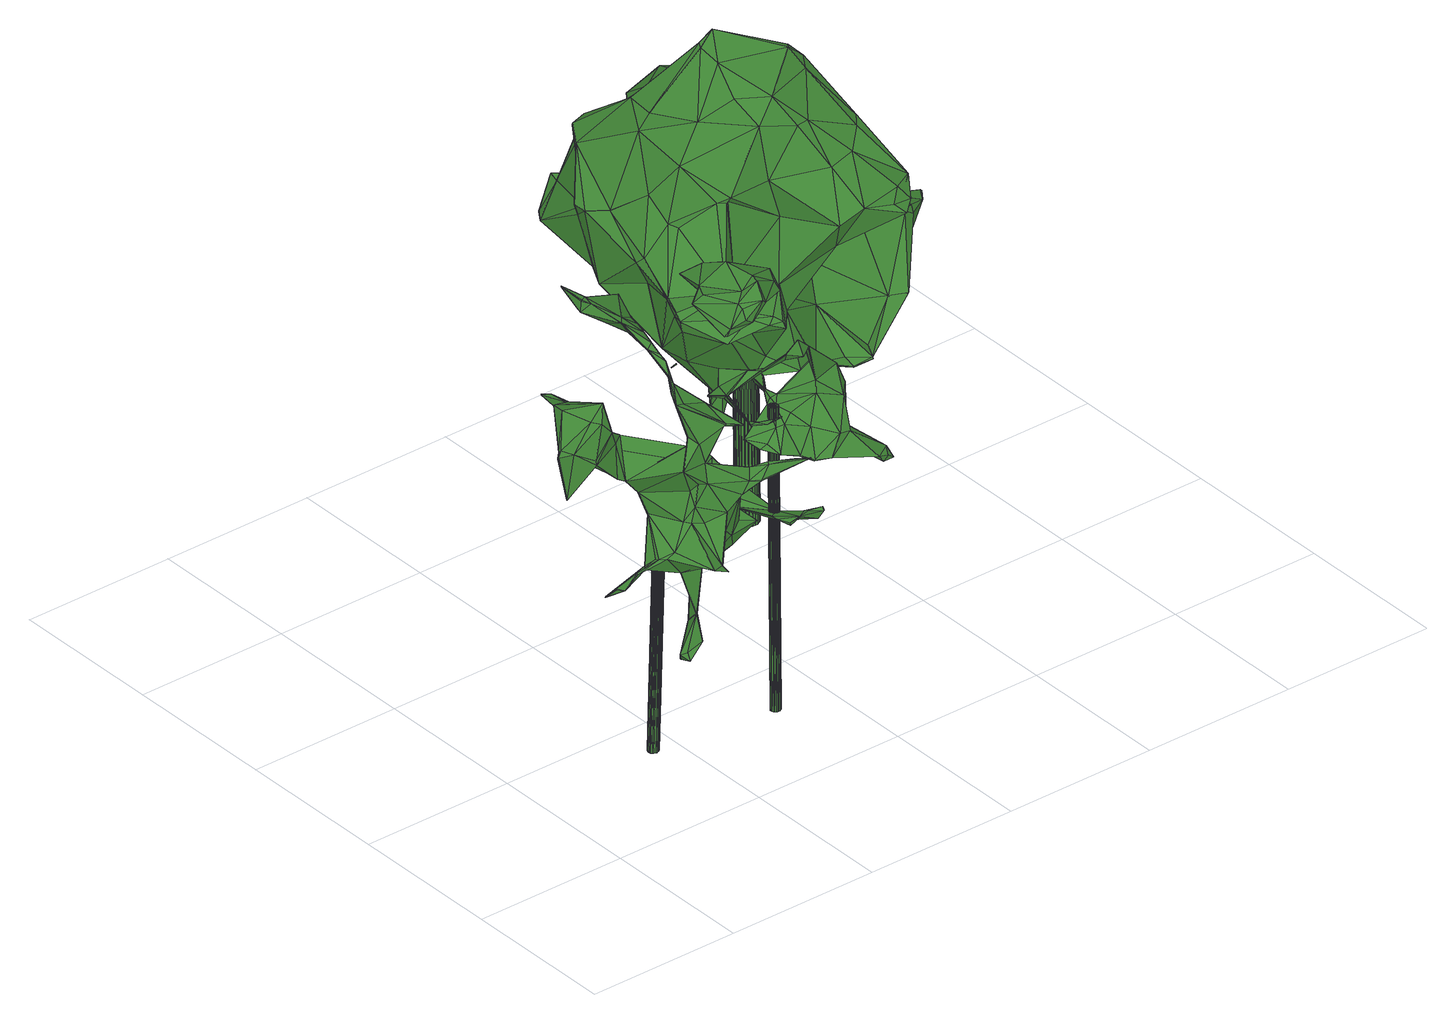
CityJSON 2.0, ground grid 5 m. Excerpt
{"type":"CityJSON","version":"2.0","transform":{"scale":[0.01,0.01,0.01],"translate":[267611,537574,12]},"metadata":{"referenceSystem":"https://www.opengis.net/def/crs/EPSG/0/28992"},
"CityObjects":{
"tree1":{"type":"SolitaryVegetationObject","attributes":{"gtid":272,"crown_width_m":5.73,"crown_median_z":22.44,"crown_r50_m":0.302,"crown_porosity":0.912,"trunk_H_m":9.57,"trunk_DBH_m":0.332,"trunk_radius_m":0.166,"trunk_base_height_m":12.87,"original_gtid":"305"},"geometry":[{"type":"Solid","lod":"3","boundaries":[[[[0,1,2]],[[3,4,5]],[[6,4,3]],[[7,5,8]],[[8,5,9]],[[10,11,12]],[[13,14,15]],[[16,17,18]],[[19,20,21]],[[22,23,24]],[[25,26,27]],[[28,29,16]],[[30,31,14]],[[32,33,34]],[[23,35,36]],[[15,14,37]],[[38,39,27]],[[40,41,42]],[[0,43,1]],[[44,45,46]],[[47,48,49]],[[50,51,2]],[[50,2,52]],[[53,12,11]],[[46,54,7]],[[55,56,57]],[[6,45,44]],[[37,14,31]],[[20,58,21]],[[59,39,60]],[[61,62,33]],[[63,11,10]],[[63,53,11]],[[64,65,66]],[[67,64,66]],[[35,23,68]],[[35,68,69]],[[64,70,65]],[[51,70,64]],[[24,23,36]],[[71,72,73]],[[29,73,72]],[[74,19,75]],[[76,13,77]],[[78,79,12]],[[74,35,80]],[[81,82,83]],[[84,85,86]],[[84,86,87]],[[52,88,50]],[[89,90,91]],[[2,64,67]],[[10,79,63]],[[92,6,93]],[[94,28,16]],[[44,46,95]],[[96,57,56]],[[81,97,82]],[[98,97,81]],[[99,100,101]],[[30,14,13]],[[100,26,101]],[[102,83,103]],[[61,104,48]],[[33,104,61]],[[75,19,21]],[[26,105,106]],[[107,108,109]],[[7,8,46]],[[36,35,75]],[[6,3,93]],[[82,103,83]],[[110,111,84]],[[112,59,60]],[[113,114,102]],[[21,115,75]],[[21,58,115]],[[25,116,42]],[[66,117,67]],[[43,0,63]],[[118,119,80]],[[120,121,56]],[[67,0,2]],[[65,70,97]],[[122,123,124]],[[33,32,104]],[[63,0,53]],[[125,78,50]],[[37,31,76]],[[105,126,106]],[[116,127,128]],[[37,41,15]],[[129,15,41]],[[85,96,56]],[[130,131,132]],[[133,128,127]],[[12,79,10]],[[24,36,134]],[[36,75,134]],[[15,77,13]],[[129,77,15]],[[115,134,75]],[[115,24,134]],[[120,56,135]],[[136,57,137]],[[55,57,136]],[[30,76,31]],[[30,13,76]],[[42,138,25]],[[87,17,123]],[[25,139,116]],[[140,83,73]],[[81,83,140]],[[69,141,35]],[[100,38,26]],[[26,38,27]],[[142,143,40]],[[105,40,143]],[[75,35,74]],[[142,135,55]],[[112,60,124]],[[56,144,85]],[[145,109,108]],[[146,147,148]],[[67,149,53]],[[150,151,98]],[[78,51,50]],[[91,90,152]],[[133,153,152]],[[20,47,58]],[[42,37,138]],[[154,124,16]],[[155,99,156]],[[126,99,155]],[[104,49,48]],[[146,89,147]],[[110,39,38]],[[80,157,131]],[[80,131,130]],[[145,108,158]],[[50,88,125]],[[125,88,43]],[[125,43,63]],[[41,40,129]],[[12,149,159]],[[113,87,160]],[[161,111,38]],[[115,22,24]],[[58,22,115]],[[93,54,92]],[[91,152,153]],[[2,51,64]],[[116,153,127]],[[127,153,133]],[[58,47,22]],[[126,161,99]],[[162,40,128]],[[29,160,154]],[[47,163,22]],[[156,26,145]],[[104,32,34]],[[157,60,69]],[[154,112,124]],[[128,42,116]],[[145,158,156]],[[94,16,18]],[[91,153,116]],[[98,81,164]],[[140,164,81]],[[165,70,51]],[[63,79,125]],[[27,39,148]],[[27,148,166]],[[59,148,39]],[[146,148,59]],[[78,125,79]],[[41,37,42]],[[89,91,147]],[[98,167,150]],[[156,158,155]],[[40,42,128]],[[5,4,9]],[[85,84,111]],[[150,165,78]],[[53,0,67]],[[55,143,142]],[[26,168,145]],[[28,73,29]],[[92,45,6]],[[105,26,25]],[[94,140,28]],[[105,138,169]],[[122,39,110]],[[8,144,121]],[[98,66,97]],[[65,97,66]],[[19,74,80]],[[163,68,22]],[[102,170,83]],[[171,170,102]],[[39,122,60]],[[54,45,92]],[[122,141,60]],[[69,60,141]],[[22,68,23]],[[89,160,9]],[[167,164,70]],[[164,167,98]],[[56,121,144]],[[162,120,135]],[[162,135,40]],[[133,172,128]],[[80,119,157]],[[124,60,119]],[[62,131,163]],[[122,119,118]],[[124,119,122]],[[85,173,96]],[[78,165,51]],[[130,20,80]],[[20,19,80]],[[87,113,17]],[[171,71,73]],[[171,174,71]],[[38,100,99]],[[175,105,143]],[[111,161,173]],[[111,173,85]],[[94,176,140]],[[2,1,52]],[[124,17,16]],[[105,25,138]],[[137,126,175]],[[60,157,119]],[[4,44,177]],[[140,73,28]],[[53,149,12]],[[12,159,78]],[[177,44,95]],[[4,177,9]],[[9,177,89]],[[159,149,117]],[[67,117,149]],[[122,110,123]],[[144,86,85]],[[78,159,151]],[[16,29,154]],[[88,52,1]],[[88,1,43]],[[178,114,72]],[[105,129,40]],[[164,140,176]],[[103,164,176]],[[103,176,102]],[[8,121,46]],[[90,179,172]],[[152,172,133]],[[90,172,152]],[[44,4,6]],[[179,162,172]],[[162,128,172]],[[54,46,45]],[[70,165,167]],[[167,165,150]],[[82,97,70]],[[103,82,70]],[[103,70,164]],[[118,141,122]],[[48,132,61]],[[20,130,47]],[[47,130,48]],[[48,130,132]],[[161,126,137]],[[106,126,155]],[[163,49,62]],[[47,49,163]],[[62,49,180]],[[104,180,49]],[[33,62,180]],[[33,180,34]],[[34,180,104]],[[18,17,102]],[[113,102,17]],[[38,111,110]],[[161,38,99]],[[177,95,89]],[[35,118,80]],[[141,118,35]],[[146,154,160]],[[146,160,89]],[[144,8,160]],[[160,8,9]],[[72,71,178]],[[73,83,170]],[[87,144,160]],[[117,151,159]],[[146,112,154]],[[59,112,146]],[[129,76,77]],[[37,76,129]],[[176,18,102]],[[18,176,94]],[[105,175,126]],[[137,173,161]],[[27,139,25]],[[3,5,54]],[[54,5,7]],[[178,174,114]],[[3,54,93]],[[120,95,46]],[[120,46,121]],[[61,131,62]],[[132,131,61]],[[90,95,179]],[[89,95,90]],[[179,95,162]],[[120,162,95]],[[68,131,69]],[[163,131,68]],[[73,170,171]],[[144,87,86]],[[123,17,124]],[[142,40,135]],[[175,143,55]],[[175,55,136]],[[137,175,136]],[[99,101,156]],[[107,109,168]],[[107,168,26]],[[56,55,135]],[[137,57,173]],[[96,173,57]],[[109,145,168]],[[110,84,123]],[[78,151,150]],[[87,123,84]],[[117,66,151]],[[98,151,66]],[[166,148,147]],[[91,116,147]],[[116,139,147]],[[27,147,139]],[[27,166,147]],[[37,129,169]],[[138,37,169]],[[105,169,129]],[[29,72,160]],[[72,114,113]],[[72,113,160]],[[171,102,114]],[[171,114,174]],[[174,178,71]],[[157,181,131]],[[69,131,181]],[[69,181,157]],[[156,101,26]],[[182,107,26]],[[155,158,183]],[[155,183,106]],[[26,106,183]],[[182,26,183]],[[182,183,107]],[[107,183,108]],[[158,108,183]],[[184,185,186]],[[184,186,187]],[[187,186,188]],[[187,188,189]],[[186,185,190]],[[186,190,188]],[[188,190,191]],[[188,191,189]],[[190,185,192]],[[190,192,191]],[[191,192,193]],[[191,193,189]],[[192,185,194]],[[192,194,193]],[[193,194,195]],[[193,195,189]],[[194,185,196]],[[194,196,195]],[[195,196,197]],[[195,197,189]],[[196,185,198]],[[196,198,197]],[[197,198,199]],[[197,199,189]],[[198,185,200]],[[198,200,199]],[[199,200,201]],[[199,201,189]],[[200,185,202]],[[200,202,201]],[[201,202,203]],[[201,203,189]],[[202,185,204]],[[202,204,203]],[[203,204,205]],[[203,205,189]],[[204,185,206]],[[204,206,205]],[[205,206,207]],[[205,207,189]],[[206,185,208]],[[206,208,207]],[[207,208,209]],[[207,209,189]],[[208,185,210]],[[208,210,209]],[[209,210,211]],[[209,211,189]],[[210,185,212]],[[210,212,211]],[[211,212,213]],[[211,213,189]],[[212,185,214]],[[212,214,213]],[[213,214,215]],[[213,215,189]],[[214,185,216]],[[214,216,215]],[[215,216,217]],[[215,217,189]],[[216,185,218]],[[216,218,217]],[[217,218,219]],[[217,219,189]],[[218,185,220]],[[218,220,219]],[[219,220,221]],[[219,221,189]],[[220,185,222]],[[220,222,221]],[[221,222,223]],[[221,223,189]],[[222,185,224]],[[222,224,223]],[[223,224,225]],[[223,225,189]],[[224,185,226]],[[224,226,225]],[[225,226,227]],[[225,227,189]],[[226,185,228]],[[226,228,227]],[[227,228,229]],[[227,229,189]],[[228,185,230]],[[228,230,229]],[[229,230,231]],[[229,231,189]],[[230,185,232]],[[230,232,231]],[[231,232,233]],[[231,233,189]],[[232,185,184]],[[232,184,233]],[[233,184,187]],[[233,187,189]]]]}]},
"tree2":{"type":"SolitaryVegetationObject","attributes":{"gtid":273,"crown_width_m":5.15,"crown_median_z":22.91,"crown_r50_m":0.26,"crown_porosity":0.925,"trunk_H_m":10.05,"trunk_DBH_m":0.305,"trunk_radius_m":0.153,"trunk_base_height_m":12.86,"original_gtid":"306"},"geometry":[{"type":"Solid","lod":"3","boundaries":[[[[234,235,236]],[[237,238,239]],[[240,241,242]],[[243,244,245]],[[246,247,248]],[[249,250,251]],[[252,253,254]],[[255,256,257]],[[238,258,259]],[[260,261,262]],[[263,264,265]],[[255,266,256]],[[267,268,269]],[[270,271,272]],[[253,273,274]],[[275,276,277]],[[278,279,280]],[[271,281,282]],[[283,269,268]],[[284,285,286]],[[272,271,287]],[[288,289,290]],[[288,285,289]],[[265,291,292]],[[293,294,295]],[[244,243,284]],[[244,284,286]],[[296,297,298]],[[274,299,254]],[[264,263,300]],[[287,301,302]],[[303,304,305]],[[294,306,241]],[[307,308,309]],[[282,281,248]],[[310,277,311]],[[312,313,314]],[[315,316,317]],[[318,319,234]],[[320,321,322]],[[261,323,262]],[[265,264,324]],[[270,272,306]],[[325,326,327]],[[245,286,328]],[[329,330,331]],[[248,281,270]],[[318,332,319]],[[266,333,247]],[[334,321,320]],[[335,336,337]],[[338,331,330]],[[339,338,330]],[[332,236,340]],[[237,288,290]],[[294,270,306]],[[341,270,294]],[[311,342,343]],[[275,344,345]],[[346,347,251]],[[272,241,306]],[[289,285,243]],[[249,348,349]],[[350,351,352]],[[274,353,299]],[[239,238,259]],[[318,354,347]],[[267,355,268]],[[355,356,268]],[[357,358,359]],[[360,361,321]],[[362,363,364]],[[269,313,365]],[[303,366,367]],[[360,368,350]],[[334,368,360]],[[345,276,275]],[[283,276,345]],[[248,270,341]],[[246,248,341]],[[281,271,270]],[[369,338,280]],[[316,362,364]],[[245,289,243]],[[340,236,329]],[[362,370,255]],[[362,255,257]],[[312,314,344]],[[353,274,273]],[[353,273,336]],[[260,371,372]],[[235,330,329]],[[245,244,286]],[[373,374,375]],[[285,376,286]],[[288,376,285]],[[283,314,269]],[[309,377,358]],[[378,379,380]],[[301,381,240]],[[254,253,274]],[[356,355,382]],[[356,382,380]],[[350,321,361]],[[310,344,275]],[[242,302,301]],[[310,275,277]],[[383,384,359]],[[385,293,363]],[[317,370,315]],[[370,362,315]],[[386,365,312]],[[387,319,388]],[[237,239,389]],[[288,389,376]],[[288,237,389]],[[294,390,341]],[[293,341,390]],[[293,390,294]],[[300,391,392]],[[263,391,300]],[[245,392,391]],[[235,329,236]],[[284,243,285]],[[382,355,267]],[[382,267,269]],[[326,393,394]],[[375,395,373]],[[357,389,358]],[[382,269,365]],[[292,297,308]],[[364,381,396]],[[373,258,374]],[[397,360,352]],[[266,385,256]],[[366,250,398]],[[268,399,283]],[[252,337,395]],[[397,279,360]],[[279,361,360]],[[358,305,395]],[[382,365,378]],[[242,241,272]],[[280,338,339]],[[279,369,280]],[[397,369,279]],[[400,347,367]],[[333,370,317]],[[255,370,333]],[[341,293,246]],[[247,246,293]],[[344,314,345]],[[266,293,385]],[[247,293,266]],[[318,347,400]],[[318,400,332]],[[237,258,238]],[[290,258,237]],[[336,307,395]],[[323,312,344]],[[294,241,240]],[[388,339,387]],[[395,307,309]],[[287,242,272]],[[302,242,287]],[[296,308,297]],[[296,309,308]],[[315,362,316]],[[352,360,350]],[[321,350,322]],[[397,352,278]],[[256,401,257]],[[295,240,381]],[[344,310,402]],[[402,310,343]],[[262,323,371]],[[261,312,323]],[[340,369,403]],[[340,403,332]],[[309,358,395]],[[249,251,347]],[[400,367,366]],[[296,298,404]],[[297,405,298]],[[395,259,373]],[[405,291,404]],[[406,383,404]],[[406,404,324]],[[324,404,291]],[[265,324,291]],[[255,333,266]],[[359,358,377]],[[378,386,379]],[[317,396,333]],[[389,239,305]],[[319,387,234]],[[404,298,405]],[[344,371,323]],[[262,371,260]],[[334,360,321]],[[310,311,343]],[[406,300,407]],[[331,340,329]],[[276,399,277]],[[308,375,408]],[[357,328,389]],[[366,398,400]],[[369,397,403]],[[361,279,351]],[[350,361,351]],[[254,299,335]],[[365,386,378]],[[382,378,380]],[[351,279,278]],[[278,352,351]],[[248,247,282]],[[379,312,261]],[[386,312,379]],[[333,282,247]],[[409,297,292]],[[276,283,399]],[[287,271,301]],[[410,257,401]],[[242,301,240]],[[407,300,392]],[[380,411,356]],[[402,343,372]],[[319,403,388]],[[367,346,304]],[[261,260,379]],[[344,402,371]],[[372,371,402]],[[291,405,292]],[[405,409,292]],[[345,314,283]],[[410,362,257]],[[362,385,363]],[[362,410,385]],[[394,327,326]],[[406,324,264]],[[406,264,300]],[[399,311,277]],[[303,259,412]],[[367,304,303]],[[278,280,388]],[[339,388,280]],[[364,396,316]],[[282,381,271]],[[301,271,381]],[[317,316,396]],[[408,413,308]],[[389,305,358]],[[384,392,357]],[[357,359,384]],[[250,249,398]],[[369,331,338]],[[245,391,289]],[[313,269,314]],[[395,305,259]],[[356,399,268]],[[349,348,332]],[[303,305,239]],[[303,239,259]],[[278,388,397]],[[325,393,326]],[[414,415,411]],[[332,400,349]],[[303,250,366]],[[388,403,397]],[[400,398,349]],[[398,249,349]],[[347,354,249]],[[354,348,249]],[[347,346,367]],[[335,337,254]],[[409,405,297]],[[252,254,337]],[[336,395,337]],[[350,368,322]],[[375,252,395]],[[308,252,375]],[[282,396,381]],[[415,399,411]],[[290,374,258]],[[369,340,331]],[[373,259,258]],[[333,396,282]],[[286,376,328]],[[389,328,376]],[[394,393,416]],[[394,416,327]],[[359,417,383]],[[413,265,418]],[[413,418,308]],[[374,408,375]],[[245,328,392]],[[357,392,328]],[[327,416,325]],[[325,416,393]],[[384,407,392]],[[312,365,313]],[[319,332,403]],[[414,411,380]],[[348,236,332]],[[234,236,348]],[[294,240,295]],[[260,342,379]],[[363,381,364]],[[293,381,363]],[[295,381,293]],[[308,419,252]],[[372,343,342]],[[372,342,260]],[[353,335,299]],[[353,336,335]],[[356,411,399]],[[374,391,263]],[[290,289,391]],[[290,391,374]],[[263,408,374]],[[408,263,413]],[[379,414,380]],[[379,342,414]],[[256,385,401]],[[410,401,385]],[[259,250,412]],[[414,342,415]],[[399,415,311]],[[342,311,415]],[[252,419,253]],[[307,273,308]],[[336,273,307]],[[419,308,273]],[[419,273,253]],[[303,412,250]],[[304,346,251]],[[259,251,250]],[[305,251,259]],[[387,330,235]],[[387,339,330]],[[305,304,251]],[[384,383,407]],[[407,383,406]],[[404,383,417]],[[404,417,296]],[[359,377,417]],[[377,309,417]],[[296,417,309]],[[292,418,265]],[[308,418,292]],[[354,318,234]],[[354,234,348]],[[387,235,234]],[[265,413,263]],[[334,320,368]],[[322,368,320]],[[420,421,422]],[[420,422,423]],[[423,422,424]],[[423,424,425]],[[422,421,426]],[[422,426,424]],[[424,426,427]],[[424,427,425]],[[426,421,428]],[[426,428,427]],[[427,428,429]],[[427,429,425]],[[428,421,430]],[[428,430,429]],[[429,430,431]],[[429,431,425]],[[430,421,432]],[[430,432,431]],[[431,432,433]],[[431,433,425]],[[432,421,434]],[[432,434,433]],[[433,434,435]],[[433,435,425]],[[434,421,436]],[[434,436,435]],[[435,436,437]],[[435,437,425]],[[436,421,438]],[[436,438,437]],[[437,438,439]],[[437,439,425]],[[438,421,440]],[[438,440,439]],[[439,440,441]],[[439,441,425]],[[440,421,442]],[[440,442,441]],[[441,442,443]],[[441,443,425]],[[442,421,444]],[[442,444,443]],[[443,444,445]],[[443,445,425]],[[444,421,446]],[[444,446,445]],[[445,446,447]],[[445,447,425]],[[446,421,448]],[[446,448,447]],[[447,448,449]],[[447,449,425]],[[448,421,450]],[[448,450,449]],[[449,450,451]],[[449,451,425]],[[450,421,452]],[[450,452,451]],[[451,452,453]],[[451,453,425]],[[452,421,454]],[[452,454,453]],[[453,454,455]],[[453,455,425]],[[454,421,456]],[[454,456,455]],[[455,456,457]],[[455,457,425]],[[456,421,458]],[[456,458,457]],[[457,458,459]],[[457,459,425]],[[458,421,460]],[[458,460,459]],[[459,460,461]],[[459,461,425]],[[460,421,462]],[[460,462,461]],[[461,462,463]],[[461,463,425]],[[462,421,464]],[[462,464,463]],[[463,464,465]],[[463,465,425]],[[464,421,466]],[[464,466,465]],[[465,466,467]],[[465,467,425]],[[466,421,468]],[[466,468,467]],[[467,468,469]],[[467,469,425]],[[468,421,420]],[[468,420,469]],[[469,420,423]],[[469,423,425]]]]}]},
"tree3":{"type":"SolitaryVegetationObject","attributes":{"gtid":229,"crown_width_m":11.38,"crown_median_z":22.93,"crown_r50_m":0.468,"crown_porosity":0.878,"trunk_H_m":10,"trunk_DBH_m":0.727,"trunk_radius_m":0.364,"trunk_base_height_m":12.93,"original_gtid":"252"},"geometry":[{"type":"Solid","lod":"3","boundaries":[[[[470,471,472]],[[473,474,475]],[[476,477,478]],[[479,478,477]],[[480,481,482]],[[483,484,485]],[[486,487,488]],[[470,489,490]],[[485,491,492]],[[493,489,470]],[[494,495,496]],[[497,496,495]],[[498,499,500]],[[501,476,490]],[[502,503,504]],[[505,506,507]],[[508,483,509]],[[510,511,480]],[[493,472,512]],[[513,514,515]],[[516,517,518]],[[506,519,507]],[[511,520,521]],[[522,523,524]],[[525,507,519]],[[526,527,528]],[[529,530,531]],[[532,533,534]],[[535,536,537]],[[488,487,538]],[[539,502,540]],[[541,542,543]],[[473,544,474]],[[545,544,546]],[[547,548,549]],[[512,550,551]],[[475,551,552]],[[532,553,533]],[[513,554,555]],[[556,500,557]],[[558,559,477]],[[480,511,521]],[[471,560,472]],[[512,472,560]],[[534,498,561]],[[490,562,563]],[[534,533,498]],[[561,498,500]],[[503,564,504]],[[565,566,518]],[[567,485,492]],[[561,500,556]],[[568,569,570]],[[571,572,573]],[[574,573,572]],[[487,575,538]],[[576,557,500]],[[485,567,577]],[[540,578,579]],[[516,580,581]],[[493,470,472]],[[529,557,576]],[[529,576,530]],[[529,556,557]],[[582,583,487]],[[584,585,586]],[[584,574,585]],[[587,588,546]],[[546,589,587]],[[590,591,592]],[[593,566,594]],[[595,596,597]],[[522,598,525]],[[525,519,522]],[[492,491,599]],[[565,517,600]],[[601,602,603]],[[604,605,540]],[[578,540,605]],[[606,578,607]],[[485,608,491]],[[609,610,611]],[[612,514,613]],[[612,614,514]],[[551,475,512]],[[615,616,617]],[[511,510,520]],[[474,564,503]],[[474,544,564]],[[593,602,618]],[[619,620,621]],[[622,623,624]],[[544,625,564]],[[579,606,539]],[[476,539,606]],[[626,591,627]],[[579,578,606]],[[493,512,475]],[[474,493,475]],[[628,629,630]],[[630,629,527]],[[525,598,507]],[[631,523,632]],[[633,634,616]],[[635,506,636]],[[637,477,559]],[[623,638,639]],[[574,584,640]],[[535,572,571]],[[562,641,563]],[[475,552,473]],[[512,560,550]],[[639,638,594]],[[518,517,565]],[[642,572,537]],[[587,643,588]],[[548,570,569]],[[488,630,527]],[[586,536,644]],[[645,646,647]],[[621,648,649]],[[509,648,621]],[[618,566,593]],[[487,650,550]],[[551,550,650]],[[505,651,652]],[[505,575,651]],[[653,654,609]],[[654,633,609]],[[571,573,531]],[[561,556,655]],[[656,514,614]],[[574,642,657]],[[497,592,637]],[[567,477,637]],[[658,659,660]],[[520,510,610]],[[520,610,521]],[[496,622,494]],[[661,662,524]],[[556,529,655]],[[628,598,629]],[[483,663,484]],[[663,513,484]],[[619,480,521]],[[531,530,571]],[[590,592,664]],[[609,611,653]],[[616,634,617]],[[527,665,666]],[[614,667,656]],[[479,477,567]],[[524,665,629]],[[524,629,598]],[[505,507,598]],[[668,543,669]],[[553,499,533]],[[670,590,671]],[[608,485,484]],[[602,672,618]],[[513,663,554]],[[566,618,673]],[[674,636,651]],[[635,636,674]],[[535,675,676]],[[571,675,535]],[[555,554,659]],[[587,589,677]],[[527,666,528]],[[671,549,548]],[[678,679,680]],[[681,678,680]],[[483,508,663]],[[523,682,615]],[[656,667,478]],[[683,684,583]],[[575,583,684]],[[607,605,685]],[[678,542,686]],[[687,688,689]],[[689,688,673]],[[675,576,690]],[[543,668,541]],[[532,596,553]],[[675,571,691]],[[675,691,576]],[[603,602,638]],[[653,482,621]],[[653,621,692]],[[607,578,605]],[[693,471,694]],[[562,490,667]],[[555,514,513]],[[605,604,695]],[[490,489,501]],[[696,541,668]],[[492,656,479]],[[478,479,656]],[[492,479,567]],[[693,694,697]],[[522,524,598]],[[596,698,597]],[[545,546,588]],[[601,672,602]],[[699,623,695]],[[516,570,517]],[[660,663,508]],[[660,554,663]],[[579,539,540]],[[692,671,569]],[[615,700,616]],[[676,595,535]],[[568,692,569]],[[566,673,518]],[[546,486,589]],[[538,701,488]],[[505,598,628]],[[674,682,702]],[[672,703,588]],[[704,600,548]],[[596,532,698]],[[516,581,568]],[[705,706,494]],[[500,499,576]],[[532,534,698]],[[707,688,666]],[[548,569,671]],[[704,494,622]],[[657,585,574]],[[660,659,554]],[[542,708,536]],[[536,708,696]],[[676,596,595]],[[658,646,659]],[[709,658,710]],[[709,710,633]],[[655,529,531]],[[670,671,692]],[[711,712,713]],[[605,695,622]],[[623,622,695]],[[547,705,548]],[[696,693,697]],[[681,714,678]],[[658,647,646]],[[692,621,670]],[[621,649,670]],[[548,600,570]],[[517,570,600]],[[581,580,523]],[[715,657,612]],[[523,522,716]],[[619,610,609]],[[521,610,619]],[[611,610,510]],[[611,510,480]],[[619,481,480]],[[658,660,508]],[[717,641,657]],[[657,718,717]],[[581,654,653]],[[596,719,553]],[[516,568,570]],[[720,681,679]],[[681,680,679]],[[513,608,484]],[[560,582,721]],[[574,640,573]],[[689,673,618]],[[704,548,705]],[[705,494,704]],[[707,518,688]],[[695,672,601]],[[584,597,640]],[[653,611,482]],[[621,481,619]],[[480,482,611]],[[722,634,633]],[[482,481,621]],[[718,694,717]],[[723,608,513]],[[513,515,723]],[[488,701,628]],[[669,543,724]],[[492,599,725]],[[678,543,542]],[[632,722,631]],[[654,631,722]],[[536,715,726]],[[614,641,667]],[[563,717,470]],[[664,706,547]],[[664,497,706]],[[696,708,541]],[[470,694,471]],[[717,694,470]],[[515,656,723]],[[605,727,728]],[[725,656,492]],[[725,723,656]],[[599,491,725]],[[723,725,608]],[[608,725,491]],[[619,609,729]],[[681,730,714]],[[672,588,643]],[[637,592,591]],[[485,731,483]],[[603,638,699]],[[536,686,542]],[[646,612,613]],[[526,589,486]],[[605,728,558]],[[699,695,603]],[[622,624,704]],[[628,630,488]],[[603,695,601]],[[613,514,732]],[[503,489,474]],[[515,514,656]],[[728,559,558]],[[678,733,724]],[[669,733,714]],[[665,524,662]],[[497,664,592]],[[582,471,693]],[[582,560,471]],[[602,593,638]],[[641,717,563]],[[678,724,543]],[[496,727,622]],[[519,635,702]],[[600,704,624]],[[690,576,499]],[[493,474,489]],[[503,502,501]],[[562,667,641]],[[565,594,566]],[[696,697,537]],[[715,536,657]],[[586,657,536]],[[547,549,590]],[[527,629,665]],[[665,662,518]],[[503,501,489]],[[536,696,537]],[[470,490,563]],[[734,672,695]],[[590,549,671]],[[509,483,648]],[[483,731,648]],[[612,657,614]],[[614,657,641]],[[536,726,686]],[[541,708,542]],[[668,669,683]],[[490,476,735]],[[616,700,709]],[[524,523,661]],[[564,625,504]],[[604,504,625]],[[690,719,675]],[[575,674,651]],[[581,523,631]],[[547,590,664]],[[633,616,709]],[[709,645,658]],[[623,736,624]],[[496,728,727]],[[523,716,682]],[[632,523,617]],[[523,615,617]],[[729,609,633]],[[678,714,733]],[[695,604,737]],[[544,545,625]],[[637,591,626]],[[644,536,535]],[[709,700,645]],[[654,722,633]],[[738,518,707]],[[738,707,665]],[[590,627,591]],[[722,632,634]],[[617,634,632]],[[726,679,686]],[[645,679,726]],[[702,682,716]],[[519,716,522]],[[519,702,716]],[[737,604,625]],[[737,625,545]],[[712,739,713]],[[605,558,685]],[[639,594,565]],[[639,565,600]],[[597,644,595]],[[682,674,730]],[[644,535,595]],[[553,719,690]],[[626,627,577]],[[594,638,593]],[[705,547,706]],[[495,494,706]],[[620,619,729]],[[568,653,692]],[[568,581,653]],[[661,523,580]],[[661,580,740]],[[631,654,581]],[[586,644,584]],[[644,597,584]],[[651,636,506]],[[649,648,731]],[[537,572,535]],[[509,620,658]],[[710,658,620]],[[710,620,633]],[[502,504,540]],[[605,622,727]],[[509,621,620]],[[497,637,559]],[[501,502,476]],[[539,476,502]],[[670,649,731]],[[577,731,485]],[[637,626,567]],[[577,567,626]],[[741,577,627]],[[585,657,586]],[[734,737,742]],[[597,698,743]],[[742,737,545]],[[670,731,741]],[[741,590,670]],[[577,741,731]],[[645,700,744]],[[678,686,679]],[[612,646,726]],[[612,726,715]],[[726,646,645]],[[487,583,575]],[[683,583,582]],[[744,700,615]],[[735,478,667]],[[490,735,667]],[[488,526,486]],[[488,527,526]],[[674,714,730]],[[505,652,506]],[[509,658,508]],[[606,745,476]],[[477,476,745]],[[657,694,718]],[[558,745,685]],[[477,745,558]],[[685,745,607]],[[635,519,506]],[[544,473,552]],[[666,688,677]],[[544,552,546]],[[699,638,623]],[[546,552,486]],[[505,628,746]],[[669,684,683]],[[575,684,714]],[[540,504,604]],[[651,506,652]],[[607,745,606]],[[496,559,728]],[[741,627,590]],[[666,665,707]],[[620,729,633]],[[526,528,589]],[[518,661,740]],[[518,662,661]],[[738,665,518]],[[672,689,618]],[[655,531,573]],[[640,655,573]],[[734,703,672]],[[657,642,694]],[[694,642,697]],[[537,697,642]],[[674,702,635]],[[552,551,650]],[[552,650,486]],[[486,650,487]],[[746,575,505]],[[575,714,674]],[[714,684,669]],[[628,701,746]],[[746,701,575]],[[575,701,538]],[[518,740,580]],[[516,518,580]],[[693,747,582]],[[582,747,683]],[[561,743,534]],[[655,743,561]],[[497,748,496]],[[559,496,748]],[[559,748,497]],[[698,534,743]],[[553,690,499]],[[498,533,499]],[[597,743,640]],[[655,640,743]],[[560,721,550]],[[550,721,487]],[[582,487,721]],[[645,647,658]],[[679,645,744]],[[682,744,615]],[[730,744,682]],[[720,679,744]],[[720,730,681]],[[639,624,736]],[[623,639,736]],[[600,624,639]],[[669,724,733]],[[613,732,646]],[[514,555,732]],[[735,476,478]],[[734,695,737]],[[659,732,555]],[[659,646,732]],[[687,672,643]],[[643,587,687]],[[687,587,677]],[[687,689,672]],[[642,574,572]],[[711,713,739]],[[711,739,712]],[[677,589,528]],[[677,528,666]],[[744,749,720]],[[744,730,749]],[[720,749,730]],[[495,706,497]],[[742,703,734]],[[673,688,518]],[[588,703,545]],[[742,545,703]],[[677,688,687]],[[675,719,676]],[[676,719,596]],[[668,747,696]],[[693,696,747]],[[683,747,668]],[[576,691,530]],[[530,691,571]],[[750,751,752]],[[750,752,753]],[[753,752,754]],[[753,754,755]],[[752,751,756]],[[752,756,754]],[[754,756,757]],[[754,757,755]],[[756,751,758]],[[756,758,757]],[[757,758,759]],[[757,759,755]],[[758,751,760]],[[758,760,759]],[[759,760,761]],[[759,761,755]],[[760,751,762]],[[760,762,761]],[[761,762,763]],[[761,763,755]],[[762,751,764]],[[762,764,763]],[[763,764,765]],[[763,765,755]],[[764,751,766]],[[764,766,765]],[[765,766,767]],[[765,767,755]],[[766,751,768]],[[766,768,767]],[[767,768,769]],[[767,769,755]],[[768,751,770]],[[768,770,769]],[[769,770,771]],[[769,771,755]],[[770,751,772]],[[770,772,771]],[[771,772,773]],[[771,773,755]],[[772,751,774]],[[772,774,773]],[[773,774,775]],[[773,775,755]],[[774,751,776]],[[774,776,775]],[[775,776,777]],[[775,777,755]],[[776,751,778]],[[776,778,777]],[[777,778,779]],[[777,779,755]],[[778,751,780]],[[778,780,779]],[[779,780,781]],[[779,781,755]],[[780,751,782]],[[780,782,781]],[[781,782,783]],[[781,783,755]],[[782,751,784]],[[782,784,783]],[[783,784,785]],[[783,785,755]],[[784,751,786]],[[784,786,785]],[[785,786,787]],[[785,787,755]],[[786,751,788]],[[786,788,787]],[[787,788,789]],[[787,789,755]],[[788,751,790]],[[788,790,789]],[[789,790,791]],[[789,791,755]],[[790,751,792]],[[790,792,791]],[[791,792,793]],[[791,793,755]],[[792,751,794]],[[792,794,793]],[[793,794,795]],[[793,795,755]],[[794,751,796]],[[794,796,795]],[[795,796,797]],[[795,797,755]],[[796,751,798]],[[796,798,797]],[[797,798,799]],[[797,799,755]],[[798,751,750]],[[798,750,799]],[[799,750,753]],[[799,753,755]]]]}]}
},
"vertices":[
[367,607,1499],[346,593,1503],[364,574,1494],[776,183,1006],[730,241,989],[723,229,987],[780,185,1005],[682,210,962],[649,225,964],[679,260,981],[478,661,1410],[516,644,1429],[522,621,1381],[448,239,440],[475,273,452],[487,233,493],[499,315,1127],[498,312,1128],[467,328,1235],[256,396,1226],[281,422,1273],[229,408,1238],[105,400,1192],[113,374,1044],[85,380,1189],[462,306,719],[339,307,767],[451,431,830],[583,345,1190],[569,313,1135],[460,295,413],[460,298,415],[284,651,1188],[285,630,1179],[268,678,1182],[212,363,1124],[112,371,1045],[488,297,532],[404,374,881],[383,392,952],[510,262,718],[480,248,581],[516,288,686],[328,663,1524],[726,234,975],[778,183,1003],[682,210,959],[179,514,1264],[270,561,1214],[266,562,1213],[343,595,1464],[409,496,1450],[343,593,1501],[516,641,1432],[785,122,1035],[480,136,794],[575,231,887],[478,136,797],[164,457,1280],[386,391,954],[334,390,1011],[287,603,1177],[262,562,1167],[457,664,1418],[410,495,1452],[465,434,1395],[476,478,1402],[424,514,1454],[225,418,1095],[285,405,1047],[453,433,1376],[613,205,1177],[576,248,1164],[586,343,1192],[212,366,1138],[142,377,1180],[432,265,455],[447,250,463],[434,593,1393],[437,631,1386],[299,401,1178],[487,397,1342],[487,395,1344],[489,365,1283],[476,273,977],[482,260,928],[495,261,997],[434,251,1067],[326,661,1522],[643,257,937],[662,386,835],[648,393,842],[787,120,1035],[788,123,1036],[501,340,1222],[644,255,934],[505,246,872],[479,412,1361],[470,444,1374],[357,268,799],[356,282,794],[319,282,779],[468,327,1237],[482,373,1304],[281,650,1191],[432,262,729],[319,280,776],[222,334,697],[229,297,737],[220,336,697],[383,389,953],[453,276,882],[488,292,1055],[513,280,1113],[575,238,1174],[107,391,1201],[598,331,744],[488,521,1403],[328,421,1121],[357,439,1129],[621,233,920],[624,226,929],[334,386,1010],[434,254,1067],[491,307,1103],[349,614,1461],[377,254,800],[677,330,746],[635,284,728],[477,247,581],[283,424,1272],[279,495,1167],[278,541,1195],[747,311,750],[87,379,1190],[579,244,819],[468,95,801],[433,113,809],[488,288,691],[584,338,820],[488,369,1281],[303,382,1032],[469,210,767],[467,210,764],[524,256,990],[231,299,739],[516,332,908],[608,378,855],[480,468,863],[497,562,1402],[462,479,1392],[485,521,1400],[686,400,767],[685,398,764],[519,301,1061],[285,272,777],[285,274,780],[357,442,1129],[237,269,745],[496,562,1398],[530,275,1048],[399,248,817],[616,263,778],[224,506,1183],[480,377,1302],[432,494,1412],[480,469,860],[453,435,1374],[222,336,699],[478,250,582],[502,337,1224],[576,239,1177],[746,308,752],[468,258,880],[610,202,1176],[458,163,787],[474,356,1261],[694,257,975],[611,204,1174],[687,319,772],[266,675,1182],[327,425,1120],[233,298,737],[239,271,743],[442,375,87],[425,375,87],[441,379,87],[457,359,1044],[456,363,1044],[440,359,1044],[440,383,87],[454,368,1044],[437,387,87],[452,371,1044],[434,389,87],[448,374,1044],[430,391,87],[445,375,1044],[425,392,87],[440,376,1044],[421,391,87],[436,376,1045],[417,390,87],[432,374,1045],[414,387,87],[428,371,1045],[411,384,87],[426,368,1045],[409,380,87],[424,364,1045],[408,375,87],[423,360,1044],[409,371,87],[424,355,1044],[410,367,87],[426,351,1044],[413,364,87],[428,348,1044],[416,361,87],[432,345,1044],[421,359,87],[435,344,1044],[425,358,87],[440,343,1044],[429,359,87],[444,343,1044],[433,360,87],[448,345,1044],[437,363,87],[452,347,1044],[439,367,87],[454,351,1044],[441,370,87],[456,355,1044],
[740,332,1241],[685,405,1233],[740,331,1243],[1076,325,1070],[1049,356,1079],[1054,335,1137],[741,447,857],[759,523,852],[724,480,855],[1039,110,928],[1051,103,948],[1021,107,953],[830,467,676],[845,341,725],[801,454,693],[832,293,1261],[917,315,1269],[916,313,1268],[888,443,1054],[873,474,1074],[908,480,1077],[928,262,709],[959,280,727],[953,267,723],[1023,346,1075],[981,368,1158],[711,526,1427],[653,538,1494],[655,539,1494],[867,251,993],[812,229,987],[774,292,1010],[909,301,722],[674,285,1495],[736,272,1504],[668,297,1508],[752,512,763],[706,440,777],[717,505,848],[857,417,1090],[863,498,1103],[863,397,1498],[840,350,1488],[859,345,1454],[614,188,1193],[614,189,1195],[628,304,1216],[766,452,722],[742,412,747],[744,306,1549],[1070,104,934],[1062,182,924],[1083,153,942],[669,425,836],[1010,240,996],[1013,210,938],[1009,241,995],[757,288,998],[709,323,1029],[845,341,727],[809,479,777],[753,441,769],[805,299,1040],[709,321,1030],[763,286,1011],[904,485,1087],[833,164,987],[668,400,852],[665,401,852],[918,293,1270],[916,293,1267],[952,302,1139],[768,564,845],[848,376,1086],[834,373,1069],[842,346,1078],[862,398,1496],[820,371,1450],[633,427,1517],[610,380,1520],[703,325,1521],[809,240,753],[779,260,766],[814,244,741],[761,304,1241],[647,316,1204],[645,76,1251],[629,87,1247],[629,85,1245],[712,510,1520],[786,240,989],[503,386,1320],[500,386,1319],[500,387,1321],[971,173,1028],[684,403,1235],[649,362,1208],[649,361,1210],[747,296,1254],[827,311,718],[646,78,1252],[905,483,1088],[858,416,1092],[880,438,1063],[603,352,1204],[602,352,1201],[717,316,1258],[831,469,677],[734,416,1460],[776,415,1458],[737,437,1551],[751,337,1549],[875,265,1265],[832,291,1259],[792,313,1240],[826,280,1286],[620,107,1222],[598,154,1206],[597,153,1204],[865,496,1104],[792,311,1238],[673,267,1466],[696,267,1451],[927,164,1039],[924,267,1124],[880,237,1045],[628,137,1213],[610,147,1213],[851,249,753],[838,331,736],[789,295,757],[564,373,1512],[871,280,1315],[876,263,1266],[646,77,1250],[629,303,1218],[850,248,751],[714,511,1519],[720,497,1463],[963,314,1087],[980,246,1013],[885,318,1056],[1010,226,1001],[865,307,1064],[627,307,1410],[677,436,1451],[635,304,1411],[744,411,749],[641,297,1434],[796,178,1012],[827,153,997],[909,301,724],[582,387,1493],[651,361,1208],[632,314,1201],[1012,253,1089],[803,455,695],[941,196,967],[878,139,990],[496,359,1346],[494,360,1348],[869,373,1090],[787,295,755],[616,188,1194],[870,282,1314],[757,284,1483],[826,278,1285],[958,279,728],[743,457,1496],[640,308,1211],[774,239,993],[737,285,1003],[795,178,1010],[825,152,995],[870,301,1037],[708,321,1028],[918,289,726],[696,269,1450],[918,313,1269],[829,302,1037],[643,299,1434],[729,366,1500],[496,361,1348],[828,289,1047],[806,301,1038],[878,438,1061],[840,325,86],[825,325,86],[840,329,86],[836,331,1091],[836,335,1091],[821,331,1091],[838,333,86],[834,339,1091],[836,336,86],[832,342,1091],[833,338,86],[829,344,1091],[829,340,86],[825,346,1091],[825,340,86],[821,346,1091],[821,340,86],[817,346,1091],[817,338,86],[813,344,1091],[814,336,86],[810,342,1091],[812,333,86],[808,339,1091],[810,329,86],[806,335,1091],[810,325,86],[806,331,1091],[810,321,86],[806,327,1091],[812,318,86],[808,323,1091],[814,314,86],[810,320,1091],[817,312,86],[813,318,1091],[821,310,86],[817,316,1091],[825,310,86],[821,316,1091],[829,310,86],[825,316,1091],[833,312,86],[829,318,1092],[836,314,86],[832,320,1092],[838,317,86],[834,323,1091],[840,321,86],[836,327,1091],
[1547,1088,1586],[1467,1269,1582],[1516,1119,1619],[1243,1021,1596],[1331,960,1598],[1271,1128,1650],[1670,774,1298],[1730,861,1107],[1709,927,1153],[1777,892,1093],[1291,1131,468],[1326,1143,531],[1291,1131,560],[1721,1161,867],[1745,1149,890],[1790,947,893],[1038,1192,1487],[1123,1332,1495],[967,1381,1382],[1511,1034,1583],[1626,950,1424],[1890,997,1007],[1860,944,1051],[1478,1071,1648],[1301,730,840],[1414,741,809],[1395,847,939],[1479,698,804],[2083,1671,930],[1910,1679,1025],[2027,1701,1066],[1596,912,1421],[1534,856,1387],[1429,924,1499],[1448,841,1377],[1048,1566,1134],[1059,1607,1131],[991,1575,1050],[1660,1272,858],[1596,1199,868],[1259,1135,441],[1262,1147,401],[1331,1225,1691],[1741,1162,947],[1638,1092,1081],[1750,1079,1005],[1114,996,929],[1058,881,768],[933,958,924],[1035,1555,1050],[1258,1149,402],[1262,1152,402],[1043,1411,1042],[1186,1271,999],[952,1290,1024],[986,1550,1040],[922,1172,1282],[882,1238,1263],[918,1170,1281],[2015,1627,1089],[1845,1621,1147],[1821,1572,1156],[1841,1614,882],[1863,1640,876],[1876,1619,879],[1751,1483,1140],[1602,1361,1294],[1628,1400,1334],[1021,1463,1387],[1587,720,1315],[1439,685,1320],[1477,1542,1335],[1454,1500,1316],[1354,1568,1323],[1277,952,1525],[1138,907,1367],[1027,996,1471],[1423,712,785],[1309,787,805],[1415,753,782],[1277,1218,1671],[1267,1197,1668],[1156,1076,1528],[1810,1647,910],[1693,1300,875],[1638,1226,905],[2036,1660,1080],[2025,1682,1078],[1594,909,1138],[1627,810,893],[1402,1260,1621],[2085,1667,931],[1617,1012,1406],[1606,1024,1411],[1387,916,1502],[951,870,918],[878,803,1079],[1766,871,1078],[1169,948,816],[1331,822,793],[1128,911,774],[1760,1564,1180],[1754,1484,1144],[1842,1440,1132],[1826,1356,1175],[1080,1484,1384],[1849,1703,1126],[1713,876,875],[1558,644,1278],[1530,666,1305],[1125,1084,930],[1172,1105,882],[1323,1386,1468],[1166,1416,1423],[1816,1370,1141],[1814,1350,1163],[1782,1364,1145],[983,994,1299],[1100,923,1356],[973,1068,1363],[1510,763,792],[1630,811,889],[1510,754,800],[937,674,1078],[954,711,1055],[1768,1488,1093],[1791,1579,904],[1792,1464,1098],[959,1531,1054],[1906,1005,1032],[1122,786,841],[1045,689,1129],[1022,683,1123],[1089,658,1116],[1360,698,1286],[1389,748,1184],[1605,684,1287],[1560,682,1261],[1840,1022,945],[1264,1162,569],[1260,1148,509],[1258,1143,509],[1562,1191,1227],[1562,1065,1066],[1675,1048,1238],[1190,1271,1003],[1271,1292,811],[1236,1339,815],[867,799,1119],[1329,1166,548],[1437,1122,749],[1470,1073,720],[1206,743,1047],[1114,633,1080],[1164,784,893],[1281,915,1363],[1688,840,886],[1678,851,883],[958,1343,1196],[931,1330,1186],[880,1282,1263],[1236,1273,825],[1232,1340,813],[1304,1219,768],[1269,1292,806],[1094,1560,1108],[1102,1575,1129],[1670,772,905],[1069,653,1098],[986,736,1054],[1844,1438,1127],[1617,1122,1342],[1659,1357,1322],[1007,976,1285],[1780,1389,1132],[1382,1333,1074],[1455,1308,1082],[1451,1307,1079],[1561,1079,843],[1519,1034,721],[1106,1225,1503],[1101,1573,1134],[1059,1604,1135],[1251,1114,674],[1245,1248,799],[2015,1625,1084],[1777,1019,1065],[1636,1244,1308],[1553,1273,881],[1595,1268,889],[1692,1302,870],[975,1209,1020],[942,1211,1018],[1714,1277,864],[1479,696,799],[910,1209,1024],[904,1037,1181],[1676,1044,1240],[1420,1567,1363],[1299,1567,1322],[1519,980,709],[1371,823,783],[1036,801,1145],[891,852,1101],[1151,1557,1136],[1731,1606,1144],[1751,1527,1093],[911,1011,1206],[1360,1500,1306],[1382,1333,1172],[1400,1344,1237],[1202,1353,1313],[1149,1439,1076],[1307,1484,1382],[1233,1477,1347],[1548,729,1244],[1426,1471,1300],[899,891,1138],[895,893,1136],[874,824,1133],[1817,1685,1044],[1828,1644,1141],[1358,998,776],[1435,1405,1440],[1474,1260,1426],[1175,738,1149],[1510,1520,1350],[1634,1422,1365],[1811,1577,892],[1110,640,1100],[1284,1179,944],[1020,1463,1381],[1115,1482,1074],[1128,913,1350],[1233,711,851],[1299,730,836],[1422,711,790],[950,1043,1093],[1478,1518,1324],[1321,1153,890],[1435,1126,794],[1522,1154,881],[1409,1136,1118],[1347,1244,1078],[1234,1475,1342],[1562,1293,1283],[1099,1434,1043],[1586,1141,1384],[1583,1144,1382],[1762,1609,1078],[1274,1206,1227],[1340,1251,1550],[1245,1295,807],[1851,1025,1012],[1320,1565,1316],[1904,1008,1034],[1452,1324,1170],[1212,773,1079],[1428,917,1039],[1315,1169,570],[1109,1401,1142],[1607,1024,891],[1579,1220,890],[1299,1564,1319],[1148,906,1096],[1611,900,1238],[1079,785,1055],[1307,897,1242],[957,1047,1089],[1402,1038,975],[1077,1087,1050],[1640,878,892],[1142,925,1345],[1893,1615,1029],[1332,1287,1083],[1619,733,1273],[1057,1456,1364],[1405,1513,1389],[1508,755,804],[1163,1215,1087],[1411,1125,93],[1375,1125,93],[1410,1134,93],[1403,1127,1093],[1402,1136,1093],[1367,1127,1093],[1407,1143,93],[1398,1145,1093],[1401,1151,93],[1392,1152,1093],[1393,1156,93],[1385,1158,1093],[1384,1160,93],[1376,1162,1093],[1375,1161,93],[1367,1163,1093],[1366,1160,93],[1357,1162,1093],[1357,1157,93],[1348,1158,1093],[1349,1151,93],[1341,1152,1093],[1344,1143,93],[1335,1145,1093],[1340,1134,93],[1332,1136,1093],[1339,1125,93],[1330,1127,1093],[1340,1116,93],[1332,1117,1093],[1343,1107,93],[1335,1108,1093],[1349,1099,93],[1341,1101,1093],[1357,1094,93],[1348,1095,1093],[1366,1090,93],[1357,1091,1093],[1375,1089,93],[1367,1090,1093],[1384,1090,93],[1376,1091,1093],[1393,1094,93],[1385,1095,1093],[1401,1099,93],[1392,1101,1093],[1407,1107,93],[1398,1108,1093],[1410,1116,93],[1402,1117,1093]
]}
